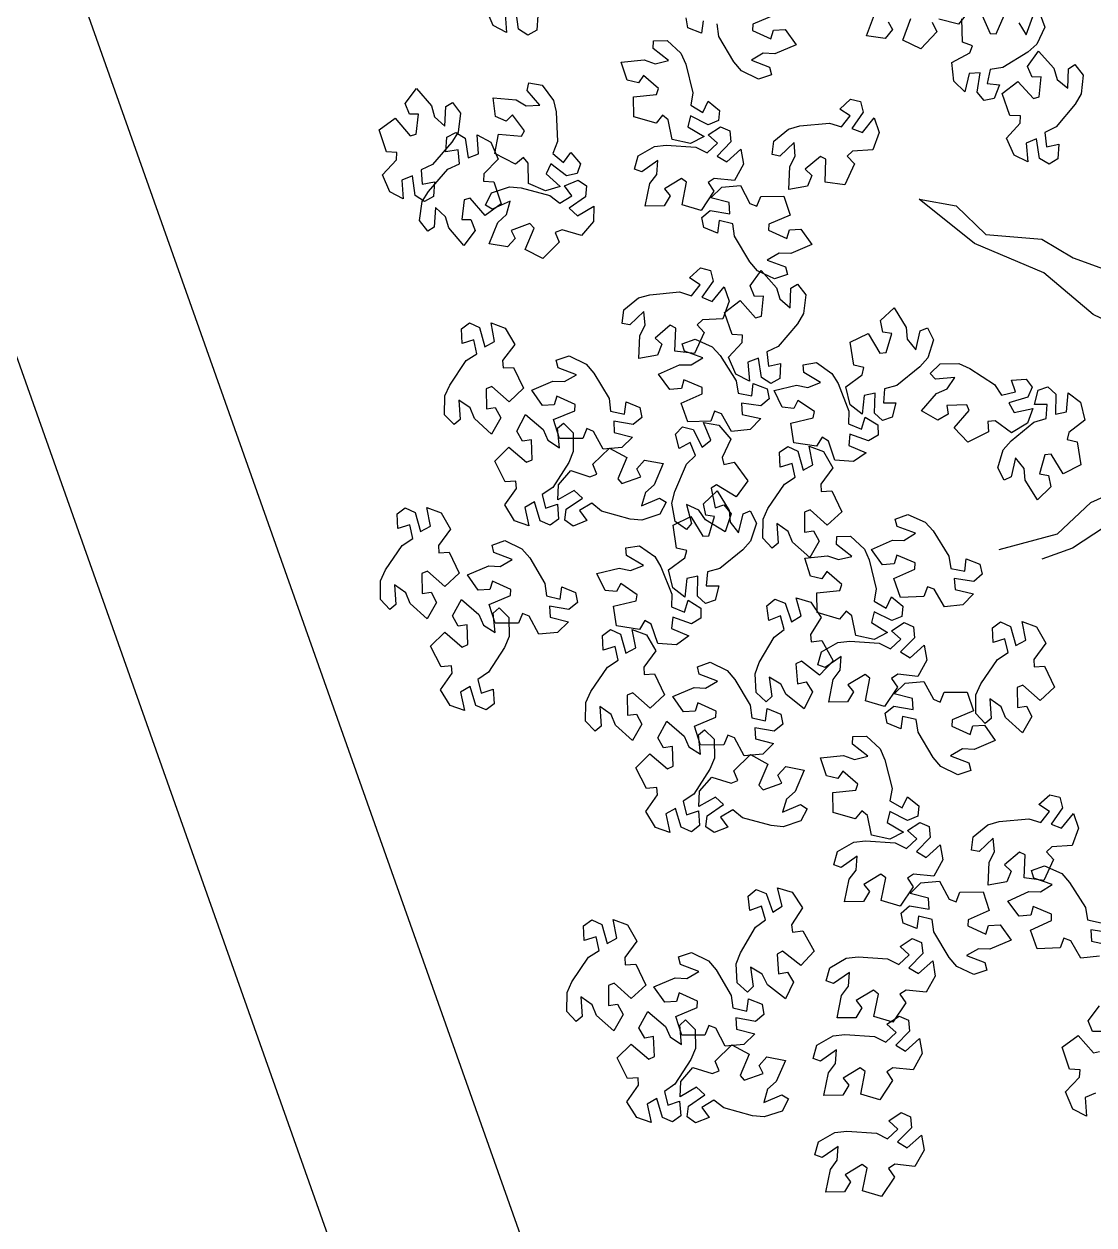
# Model space of a CAD drawing. Header units: centimetres. Extents: x -3096 to 13885, y -3131 to 5891.
# Drawn here: x 9801.2 to 9977.8, y 5111.6 to 5309.9 of the extents above; entities that cross this region are included whole.
import ezdxf

# ---------------------------------------------------------------- set-up
doc = ezdxf.new("R2010")
doc.units = ezdxf.units.CM
doc.layers.add('alberi', color=74, linetype='Continuous')

msp = doc.modelspace()

# ---------------------------------------------------------------- linework, layer by layer
msp.add_line((9911.5, 4940.18), (9776.24, 5321.92))
msp.add_lwpolyline([(10259.66, 5095.36), (10259.66, 5095.36), (9929.75, 4978.47), (9804.52, 5331.94)])
at = {"layer": 'alberi'}
for points in [[(9880.62, 5311.58), (9880.84, 5308.47), (9878.61, 5309.63), (9877.4, 5312.47)], [(9886.01, 5311.29), (9885.83, 5308.86), (9884.36, 5308.06), (9882.82, 5309.02), (9882.82, 5309.02), (9882.34, 5312.25)], [(9957.35, 5312.27), (9955.45, 5309.85), (9952.22, 5310.7)], [(9913.31, 5310.41), (9913.03, 5308.37), (9910.77, 5309.29), (9910.46, 5310.94)], [(9925.01, 5311.33), (9921.51, 5309.85), (9921.46, 5308.82), (9924.46, 5307.46), (9924.91, 5308.88), (9926.83, 5309), (9928.63, 5306.46), (9925.12, 5304.98), (9923.21, 5305.06), (9921.25, 5303.91), (9924.26, 5302.76), (9924.59, 5301.51), (9922.45, 5300.79), (9919.64, 5302.14), (9918.37, 5303.63), (9915.86, 5307.83), (9915.58, 5309.9)], [(9943.84, 5310.27), (9944.57, 5308.97), (9943.34, 5307.49), (9940.26, 5307.92), (9941.58, 5311.49)], [(9951.11, 5310.2), (9951.84, 5308.62), (9951.84, 5308.62), (9949.24, 5305.81), (9946.28, 5307.21), (9947.6, 5310.78)], [(9968.95, 5311.49), (9969.7, 5309.37), (9968.39, 5306.54), (9966.91, 5305.25), (9962.75, 5302.69), (9960.68, 5302.38), (9960.2, 5300.1), (9962.24, 5299.85), (9961.35, 5297.58), (9959.7, 5297.25), (9958.52, 5298.63), (9958.52, 5298.63), (9959.03, 5301.86), (9957.18, 5301.73), (9956.47, 5298.69), (9954.68, 5300.47), (9954.37, 5303.53), (9957.29, 5305.16), (9957.73, 5306.29), (9956.11, 5306.92), (9956.11, 5306.92), (9956.02, 5310.75)], [(9959.13, 5311.8), (9960.66, 5308.31), (9961.68, 5308.28), (9963, 5311.29)], [(9965.42, 5310.07), (9966.6, 5308.12), (9967.71, 5311.15)], [(9978.72, 5156), (9975.65, 5155.65), (9973.99, 5158.55), (9972.85, 5158.98), (9972.25, 5157.35), (9972.25, 5157.35), (9968.42, 5157.22), (9967.33, 5160.31), (9970.8, 5161.88), (9970.82, 5162.91), (9967.79, 5164.19), (9967.38, 5162.76), (9965.46, 5162.6), (9963.6, 5165.09), (9967.07, 5166.66), (9968.98, 5166.62), (9970.91, 5167.82), (9967.87, 5168.9), (9967.52, 5170.13), (9969.63, 5170.91), (9972.48, 5169.63), (9973.79, 5168.17), (9976.4, 5164.04), (9976.73, 5161.98), (9979.01, 5161.52)], [(9980.51, 5159.86), (9977.27, 5160.33), (9977.42, 5158.48), (9980.47, 5157.81)], [(9979.06, 5143.56), (9977.58, 5143.54), (9976.87, 5145.33), (9978.73, 5147.82)], [(9978.07, 5133.36), (9976.34, 5132.69), (9976.57, 5129.58), (9974.33, 5130.74), (9973.12, 5133.58), (9975.42, 5136), (9975.51, 5137.21), (9973.78, 5137.33), (9973.78, 5137.33), (9972.56, 5140.96), (9975.21, 5142.88), (9977.71, 5140.01), (9978.7, 5140.28)]]:
    msp.add_lwpolyline(points, dxfattribs=at)
for points in [[(9907.34, 5307.19), (9909.63, 5305.08), (9910.41, 5303.28), (9911.57, 5298.53), (9911.23, 5296.47), (9913.25, 5295.31), (9914.12, 5297.18), (9916, 5295.64), (9915.81, 5293.97), (9914.14, 5293.26), (9914.14, 5293.26), (9911.22, 5294.73), (9910.78, 5292.93), (9913.46, 5291.33), (9911.22, 5290.17), (9908.2, 5290.81), (9907.54, 5294.09), (9906.6, 5294.85), (9905.51, 5293.5), (9905.51, 5293.5), (9901.84, 5294.59), (9901.79, 5297.87), (9905.58, 5298.26), (9905.92, 5299.23), (9903.45, 5301.41), (9902.61, 5300.18), (9900.74, 5300.63), (9899.77, 5303.59), (9903.56, 5303.98), (9905.36, 5303.34), (9907.57, 5303.86), (9905.03, 5305.84), (9905.08, 5307.13)], [(9976.04, 5301.45), (9975.69, 5298.35), (9974.71, 5296.66), (9971.57, 5292.91), (9969.71, 5291.96), (9969.97, 5289.64), (9971.99, 5290.05), (9971.86, 5287.62), (9970.4, 5286.78), (9968.84, 5287.71), (9968.84, 5287.71), (9968.3, 5290.94), (9966.59, 5290.23), (9966.88, 5287.12), (9964.62, 5288.24), (9963.35, 5291.05), (9965.6, 5293.52), (9965.66, 5294.73), (9963.93, 5294.81), (9963.93, 5294.81), (9962.63, 5298.41), (9965.24, 5300.39), (9967.8, 5297.57), (9968.78, 5297.87), (9969.08, 5301.15), (9967.59, 5301.1), (9966.85, 5302.87), (9968.65, 5305.41), (9971.21, 5302.59), (9971.76, 5300.76), (9973.49, 5299.28), (9973.59, 5302.5), (9974.65, 5303.22)], [(9886.74, 5299.81), (9888.58, 5297.29), (9889, 5295.38), (9889.22, 5290.5), (9888.49, 5288.54), (9890.25, 5287.01), (9891.46, 5288.68), (9893.02, 5286.8), (9892.51, 5285.2), (9890.73, 5284.83), (9890.73, 5284.83), (9888.15, 5286.83), (9887.37, 5285.15), (9889.69, 5283.07), (9887.27, 5282.36), (9884.43, 5283.57), (9884.42, 5286.91), (9883.64, 5287.84), (9882.31, 5286.73), (9882.31, 5286.73), (9878.92, 5288.5), (9879.5, 5291.73), (9883.29, 5291.38), (9883.81, 5292.26), (9881.81, 5294.88), (9880.75, 5293.84), (9879, 5294.64), (9878.62, 5297.73), (9882.41, 5297.38), (9884.05, 5296.41), (9886.32, 5296.49), (9884.21, 5298.93), (9884.51, 5300.18)], [(9873.25, 5295.15), (9872.84, 5292.06), (9871.82, 5290.39), (9868.6, 5286.71), (9866.72, 5285.8), (9866.93, 5283.48), (9868.96, 5283.85), (9868.78, 5281.42), (9867.31, 5280.61), (9865.77, 5281.57), (9865.77, 5281.57), (9865.29, 5284.81), (9863.57, 5284.13), (9863.79, 5281.02), (9861.56, 5282.19), (9860.35, 5285.02), (9862.65, 5287.45), (9862.74, 5288.66), (9861, 5288.77), (9861, 5288.77), (9859.78, 5292.4), (9862.43, 5294.33), (9864.93, 5291.45), (9865.92, 5291.73), (9866.28, 5295), (9864.8, 5294.99), (9864.1, 5296.77), (9865.95, 5299.27), (9868.45, 5296.39), (9868.96, 5294.55), (9870.66, 5293.04), (9870.82, 5296.26), (9871.9, 5296.96)], [(9924.96, 5290.57), (9927.38, 5292.54), (9929.27, 5293.06), (9934.14, 5293.53), (9936.13, 5292.9), (9937.56, 5294.74), (9935.84, 5295.86), (9937.63, 5297.51), (9939.26, 5297.09), (9939.72, 5295.33), (9939.72, 5295.33), (9937.85, 5292.65), (9939.57, 5291.96), (9941.53, 5294.38), (9942.36, 5292), (9941.3, 5289.11), (9937.97, 5288.92), (9937.07, 5288.09), (9938.26, 5286.82), (9938.26, 5286.82), (9936.66, 5283.34), (9933.41, 5283.76), (9933.55, 5287.56), (9932.65, 5288.04), (9930.14, 5285.91), (9931.23, 5284.9), (9930.52, 5283.11), (9927.46, 5282.57), (9927.61, 5286.37), (9928.5, 5288.07), (9928.3, 5290.33), (9925.97, 5288.1), (9924.71, 5288.33)], [(9902.55, 5288.11), (9905.26, 5289.67), (9907.21, 5289.87), (9912.08, 5289.57), (9913.95, 5288.63), (9915.66, 5290.21), (9914.14, 5291.59), (9916.17, 5292.94), (9917.71, 5292.26), (9917.88, 5290.45), (9917.88, 5290.45), (9915.61, 5288.1), (9917.19, 5287.15), (9919.52, 5289.22), (9919.96, 5286.74), (9918.45, 5284.05), (9915.13, 5284.4), (9914.11, 5283.73), (9915.08, 5282.28), (9915.08, 5282.28), (9912.94, 5279.11), (9909.8, 5280.03), (9910.56, 5283.77), (9909.74, 5284.38), (9906.92, 5282.68), (9907.84, 5281.51), (9906.85, 5279.86), (9903.74, 5279.81), (9904.5, 5283.54), (9905.65, 5285.07), (9905.81, 5287.34), (9903.16, 5285.51), (9901.94, 5285.94)], [(9866.48, 5277.48), (9866.91, 5280.57), (9867.94, 5282.24), (9871.16, 5285.91), (9873.05, 5286.81), (9872.84, 5289.13), (9870.82, 5288.77), (9871, 5291.2), (9872.48, 5292), (9874.02, 5291.04), (9874.02, 5291.04), (9874.48, 5287.8), (9876.21, 5288.47), (9875.99, 5291.58), (9878.22, 5290.41), (9879.43, 5287.57), (9877.11, 5285.15), (9877.02, 5283.94), (9878.76, 5283.82), (9878.76, 5283.82), (9879.96, 5280.18), (9877.3, 5278.27), (9874.81, 5281.15), (9873.83, 5280.88), (9873.45, 5277.61), (9874.93, 5277.62), (9875.63, 5275.83), (9873.77, 5273.34), (9871.28, 5276.22), (9870.78, 5278.07), (9869.09, 5279.58), (9868.91, 5276.37), (9867.82, 5275.67)], [(9878.37, 5282.01), (9881.32, 5283.01), (9883.27, 5282.84), (9888, 5281.6), (9889.65, 5280.32), (9891.63, 5281.55), (9890.41, 5283.19), (9892.66, 5284.12), (9894.04, 5283.16), (9893.86, 5281.35), (9893.86, 5281.35), (9891.18, 5279.48), (9892.55, 5278.24), (9895.23, 5279.83), (9895.19, 5277.31), (9893.19, 5274.96), (9889.99, 5275.94), (9888.87, 5275.48), (9889.54, 5273.88), (9889.54, 5273.88), (9886.83, 5271.17), (9883.93, 5272.69), (9885.39, 5276.2), (9884.7, 5276.97), (9881.61, 5275.83), (9882.28, 5274.51), (9881, 5273.08), (9877.94, 5273.63), (9879.4, 5277.15), (9880.82, 5278.43), (9881.42, 5280.62), (9878.46, 5279.33), (9877.35, 5279.99)], [(9925.07, 5267.81), (9922.26, 5269.16), (9920.98, 5270.65), (9918.48, 5274.85), (9918.2, 5276.92), (9915.92, 5277.43), (9915.65, 5275.39), (9913.39, 5276.31), (9913.08, 5277.96), (9914.47, 5279.13), (9914.47, 5279.13), (9917.7, 5278.58), (9917.59, 5280.43), (9914.56, 5281.18), (9916.36, 5282.94), (9919.43, 5283.22), (9921.02, 5280.28), (9922.15, 5279.82), (9922.79, 5281.44), (9922.79, 5281.44), (9926.62, 5281.47), (9927.63, 5278.36), (9924.13, 5276.87), (9924.08, 5275.84), (9927.08, 5274.49), (9927.52, 5275.9), (9929.44, 5276.02), (9931.24, 5273.48), (9927.74, 5272), (9925.83, 5272.08), (9923.87, 5270.93), (9926.88, 5269.78), (9927.2, 5268.54)], [(9900.18, 5262.69), (9902.6, 5264.66), (9904.49, 5265.18), (9909.36, 5265.66), (9911.35, 5265.03), (9912.78, 5266.86), (9911.06, 5267.98), (9912.85, 5269.63), (9914.48, 5269.21), (9914.94, 5267.45), (9914.94, 5267.45), (9913.07, 5264.77), (9914.79, 5264.08), (9916.75, 5266.5), (9917.58, 5264.12), (9916.52, 5261.23), (9913.19, 5261.04), (9912.29, 5260.22), (9913.48, 5258.94), (9913.48, 5258.94), (9911.88, 5255.47), (9908.63, 5255.88), (9908.78, 5259.69), (9907.87, 5260.16), (9905.36, 5258.03), (9906.45, 5257.02), (9905.74, 5255.24), (9902.68, 5254.69), (9902.83, 5258.49), (9903.72, 5260.19), (9903.52, 5262.45), (9901.19, 5260.22), (9899.93, 5260.45)], [(9930.23, 5265.19), (9929.85, 5262.09), (9928.85, 5260.4), (9925.68, 5256.68), (9923.81, 5255.75), (9924.06, 5253.43), (9926.08, 5253.82), (9925.94, 5251.39), (9924.47, 5250.57), (9922.92, 5251.51), (9922.92, 5251.51), (9922.4, 5254.74), (9920.69, 5254.04), (9920.95, 5250.93), (9918.7, 5252.07), (9917.45, 5254.89), (9919.72, 5257.34), (9919.79, 5258.55), (9918.06, 5258.65), (9918.06, 5258.65), (9916.79, 5262.26), (9919.42, 5264.22), (9921.95, 5261.38), (9922.94, 5261.66), (9923.26, 5264.94), (9921.78, 5264.91), (9921.05, 5266.69), (9922.87, 5269.2), (9925.4, 5266.36), (9925.94, 5264.53), (9927.66, 5263.04), (9927.78, 5266.26), (9928.85, 5266.97)], [(9951.32, 5257.73), (9950.37, 5254.76), (9949.07, 5253.29), (9945.26, 5250.23), (9943.25, 5249.67), (9943.06, 5247.34), (9945.11, 5247.35), (9944.52, 5244.99), (9942.92, 5244.45), (9941.57, 5245.67), (9941.57, 5245.67), (9941.67, 5248.94), (9939.86, 5248.57), (9939.53, 5245.47), (9937.54, 5247.01), (9936.84, 5250.01), (9939.53, 5252), (9939.83, 5253.18), (9938.14, 5253.59), (9938.14, 5253.59), (9937.58, 5257.38), (9940.52, 5258.81), (9942.48, 5255.54), (9943.5, 5255.64), (9944.43, 5258.8), (9942.97, 5259.04), (9942.59, 5260.93), (9944.85, 5263.06), (9946.8, 5259.79), (9946.99, 5257.89), (9948.39, 5256.11), (9949.12, 5259.25), (9950.31, 5259.74)], [(9870.61, 5245.38), (9870.64, 5248.5), (9871.45, 5250.29), (9874.19, 5254.33), (9875.95, 5255.46), (9875.45, 5257.74), (9873.49, 5257.13), (9873.37, 5259.56), (9874.73, 5260.54), (9876.38, 5259.78), (9876.38, 5259.78), (9877.25, 5256.62), (9878.87, 5257.5), (9878.27, 5260.56), (9880.63, 5259.68), (9882.18, 5257.01), (9880.19, 5254.33), (9880.25, 5253.11), (9881.99, 5253.21), (9881.99, 5253.21), (9883.64, 5249.76), (9881.25, 5247.52), (9878.41, 5250.07), (9877.47, 5249.68), (9877.51, 5246.38), (9878.98, 5246.58), (9879.9, 5244.89), (9878.36, 5242.19), (9875.53, 5244.74), (9874.8, 5246.5), (9872.93, 5247.79), (9873.16, 5244.58), (9872.17, 5243.76)], [(9911.96, 5257.88), (9914.8, 5256.6), (9916.11, 5255.15), (9918.72, 5251.01), (9919.05, 5248.95), (9921.34, 5248.49), (9921.56, 5250.54), (9923.84, 5249.68), (9924.19, 5248.03), (9922.83, 5246.83), (9922.83, 5246.83), (9919.6, 5247.3), (9919.75, 5245.45), (9922.79, 5244.78), (9921.04, 5242.97), (9917.98, 5242.62), (9916.31, 5245.52), (9915.18, 5245.95), (9914.57, 5244.32), (9914.57, 5244.32), (9910.74, 5244.19), (9909.66, 5247.28), (9913.12, 5248.85), (9913.14, 5249.88), (9910.11, 5251.16), (9909.7, 5249.74), (9907.79, 5249.57), (9905.93, 5252.06), (9909.39, 5253.63), (9911.31, 5253.6), (9913.24, 5254.79), (9910.2, 5255.87), (9909.84, 5257.11)], [(9891.18, 5255.11), (9893.99, 5253.75), (9895.26, 5252.26), (9897.75, 5248.05), (9898.02, 5245.98), (9900.29, 5245.46), (9900.58, 5247.5), (9902.83, 5246.57), (9903.14, 5244.92), (9901.74, 5243.76), (9901.74, 5243.76), (9898.52, 5244.32), (9898.62, 5242.47), (9901.65, 5241.71), (9899.84, 5239.95), (9896.77, 5239.69), (9895.19, 5242.63), (9894.06, 5243.09), (9893.41, 5241.48), (9893.41, 5241.48), (9889.58, 5241.46), (9888.58, 5244.58), (9892.1, 5246.05), (9892.14, 5247.08), (9889.15, 5248.45), (9888.7, 5247.03), (9886.78, 5246.92), (9884.99, 5249.46), (9888.5, 5250.94), (9890.41, 5250.85), (9892.37, 5251.99), (9889.37, 5253.15), (9889.05, 5254.4)], [(9932, 5253.99), (9934.56, 5252.2), (9935.57, 5250.52), (9937.36, 5245.97), (9937.3, 5243.88), (9939.45, 5243), (9940.06, 5244.97), (9942.14, 5243.7), (9942.17, 5242.01), (9940.61, 5241.09), (9940.61, 5241.09), (9937.52, 5242.16), (9937.32, 5240.32), (9940.19, 5239.08), (9938.13, 5237.64), (9935.05, 5237.87), (9933.96, 5241.03), (9932.93, 5241.66), (9932.02, 5240.18), (9932.02, 5240.18), (9928.24, 5240.77), (9927.75, 5244.01), (9931.46, 5244.9), (9931.67, 5245.9), (9928.93, 5247.73), (9928.26, 5246.41), (9926.35, 5246.61), (9924.99, 5249.4), (9928.69, 5250.29), (9930.56, 5249.9), (9932.68, 5250.71), (9929.9, 5252.34), (9929.78, 5253.62)], [(9952.4, 5253.81), (9955.51, 5253.83), (9957.31, 5253.04), (9961.4, 5250.37), (9962.56, 5248.63), (9964.83, 5249.16), (9964.19, 5251.12), (9966.62, 5251.28), (9967.62, 5249.93), (9966.88, 5248.27), (9966.88, 5248.27), (9963.74, 5247.35), (9964.65, 5245.74), (9967.7, 5246.39), (9966.85, 5244.02), (9964.21, 5242.42), (9961.49, 5244.37), (9960.28, 5244.29), (9960.41, 5242.56), (9960.41, 5242.56), (9956.98, 5240.85), (9954.71, 5243.21), (9957.21, 5246.08), (9956.8, 5247.02), (9953.51, 5246.93), (9953.73, 5245.46), (9952.06, 5244.51), (9949.33, 5246.01), (9951.83, 5248.88), (9953.58, 5249.64), (9954.84, 5251.53), (9951.63, 5251.25), (9950.79, 5252.22)], [(9961.92, 5236.6), (9962.84, 5239.58), (9964.12, 5241.06), (9967.9, 5244.17), (9969.9, 5244.75), (9970.07, 5247.08), (9968.01, 5247.05), (9968.58, 5249.42), (9970.17, 5249.97), (9971.53, 5248.77), (9971.53, 5248.77), (9971.47, 5245.5), (9973.28, 5245.88), (9973.57, 5248.99), (9975.58, 5247.47), (9976.32, 5244.48), (9973.65, 5242.46), (9973.36, 5241.28), (9975.06, 5240.89), (9975.06, 5240.89), (9975.66, 5237.11), (9972.73, 5235.64), (9970.74, 5238.89), (9969.72, 5238.78), (9968.83, 5235.61), (9970.29, 5235.38), (9970.7, 5233.5), (9968.46, 5231.34), (9966.46, 5234.59), (9966.26, 5236.49), (9964.83, 5238.25), (9964.14, 5235.11), (9962.96, 5234.6)], [(9891.81, 5242.41), (9891.85, 5239.29), (9891.09, 5237.49), (9888.45, 5233.37), (9886.72, 5232.2), (9887.27, 5229.94), (9889.22, 5230.6), (9889.4, 5228.17), (9888.06, 5227.15), (9886.4, 5227.88), (9886.4, 5227.88), (9885.45, 5231.01), (9883.84, 5230.09), (9884.52, 5227.05), (9882.14, 5227.87), (9880.53, 5230.5), (9882.45, 5233.23), (9882.36, 5234.44), (9880.63, 5234.3), (9880.63, 5234.3), (9878.89, 5237.71), (9881.23, 5240.01), (9884.12, 5237.53), (9885.06, 5237.95), (9884.94, 5241.24), (9883.47, 5241), (9882.51, 5242.67), (9883.98, 5245.41), (9886.87, 5242.93), (9887.65, 5241.18), (9889.55, 5239.94), (9889.24, 5243.15), (9890.21, 5244)], [(9908.69, 5227.74), (9908.14, 5230.81), (9908.6, 5232.72), (9910.54, 5237.21), (9912.05, 5238.65), (9911.13, 5240.79), (9909.32, 5239.82), (9908.74, 5242.19), (9909.9, 5243.41), (9911.66, 5242.96), (9911.66, 5242.96), (9913.1, 5240.03), (9914.54, 5241.2), (9913.37, 5244.09), (9915.86, 5243.67), (9917.88, 5241.34), (9916.43, 5238.33), (9916.72, 5237.15), (9918.4, 5237.57), (9918.4, 5237.57), (9920.67, 5234.49), (9918.74, 5231.84), (9915.48, 5233.81), (9914.63, 5233.25), (9915.28, 5230.02), (9916.69, 5230.49), (9917.91, 5229.01), (9916.91, 5226.06), (9913.65, 5228.03), (9912.6, 5229.63), (9910.52, 5230.55), (9911.35, 5227.43), (9910.53, 5226.44)], [(9906.16, 5228.95), (9903.19, 5227.97), (9901.24, 5228.17), (9896.53, 5229.46), (9894.89, 5230.76), (9892.9, 5229.56), (9894.11, 5227.9), (9891.84, 5227), (9890.48, 5227.98), (9890.67, 5229.78), (9890.67, 5229.78), (9893.38, 5231.62), (9892.02, 5232.87), (9889.32, 5231.32), (9889.39, 5233.84), (9891.42, 5236.16), (9894.6, 5235.14), (9895.73, 5235.59), (9895.08, 5237.2), (9895.08, 5237.2), (9897.82, 5239.88), (9900.7, 5238.33), (9899.2, 5234.83), (9899.88, 5234.06), (9902.99, 5235.16), (9902.33, 5236.48), (9903.63, 5237.9), (9906.68, 5237.31), (9905.18, 5233.81), (9903.75, 5232.55), (9903.13, 5230.37), (9906.09, 5231.62), (9907.19, 5230.95)], [(9923.14, 5225), (9923.17, 5228.12), (9923.98, 5229.9), (9926.73, 5233.95), (9928.48, 5235.08), (9927.99, 5237.35), (9926.02, 5236.74), (9925.9, 5239.18), (9927.27, 5240.16), (9928.91, 5239.39), (9928.91, 5239.39), (9929.78, 5236.24), (9931.41, 5237.12), (9930.8, 5240.18), (9933.16, 5239.3), (9934.71, 5236.63), (9932.73, 5233.94), (9932.79, 5232.73), (9934.52, 5232.83), (9934.52, 5232.83), (9936.17, 5229.37), (9933.78, 5227.14), (9930.95, 5229.69), (9930, 5229.29), (9930.04, 5226), (9931.51, 5226.2), (9932.43, 5224.51), (9930.89, 5221.8), (9928.06, 5224.35), (9927.33, 5226.12), (9925.46, 5227.41), (9925.69, 5224.2), (9924.7, 5223.37)], [(9922.07, 5227.51), (9921.12, 5224.54), (9919.83, 5223.07), (9916.02, 5220.01), (9914, 5219.44), (9913.81, 5217.12), (9915.87, 5217.13), (9915.27, 5214.77), (9913.67, 5214.23), (9912.33, 5215.45), (9912.33, 5215.45), (9912.42, 5218.71), (9910.61, 5218.35), (9910.29, 5215.25), (9908.29, 5216.79), (9907.59, 5219.79), (9910.28, 5221.77), (9910.58, 5222.95), (9908.89, 5223.37), (9908.89, 5223.37), (9908.33, 5227.16), (9911.27, 5228.59), (9913.23, 5225.32), (9914.25, 5225.42), (9915.18, 5228.58), (9913.72, 5228.82), (9913.34, 5230.7), (9915.6, 5232.84), (9917.56, 5229.57), (9917.74, 5227.67), (9919.15, 5225.88), (9919.87, 5229.02), (9921.06, 5229.52)], [(9860, 5214.87), (9860.03, 5217.99), (9860.84, 5219.77), (9863.58, 5223.82), (9865.34, 5224.95), (9864.84, 5227.23), (9862.88, 5226.62), (9862.76, 5229.05), (9864.12, 5230.03), (9865.77, 5229.26), (9865.77, 5229.26), (9866.64, 5226.11), (9868.26, 5226.99), (9867.66, 5230.05), (9870.02, 5229.17), (9871.57, 5226.5), (9869.58, 5223.81), (9869.64, 5222.6), (9871.38, 5222.7), (9871.38, 5222.7), (9873.03, 5219.24), (9870.64, 5217.01), (9867.8, 5219.56), (9866.86, 5219.17), (9866.9, 5215.87), (9868.37, 5216.07), (9869.29, 5214.38), (9867.75, 5211.68), (9864.92, 5214.23), (9864.19, 5215.99), (9862.32, 5217.28), (9862.55, 5214.07), (9861.56, 5213.24)], [(9947.09, 5228.94), (9949.94, 5227.66), (9951.25, 5226.2), (9953.86, 5222.06), (9954.19, 5220), (9956.47, 5219.54), (9956.7, 5221.59), (9958.98, 5220.73), (9959.33, 5219.08), (9957.97, 5217.88), (9957.97, 5217.88), (9954.73, 5218.35), (9954.89, 5216.51), (9957.93, 5215.83), (9956.18, 5214.02), (9953.11, 5213.67), (9951.45, 5216.57), (9950.31, 5217), (9949.71, 5215.37), (9949.71, 5215.37), (9945.88, 5215.24), (9944.79, 5218.33), (9948.26, 5219.91), (9948.28, 5220.93), (9945.25, 5222.21), (9944.84, 5220.79), (9942.92, 5220.62), (9941.06, 5223.11), (9944.53, 5224.68), (9946.44, 5224.65), (9948.37, 5225.84), (9945.34, 5226.92), (9944.98, 5228.16)], [(9937.62, 5225.32), (9939.91, 5223.21), (9940.69, 5221.41), (9941.85, 5216.66), (9941.51, 5214.6), (9943.53, 5213.44), (9944.4, 5215.31), (9946.28, 5213.77), (9946.09, 5212.09), (9944.42, 5211.39), (9944.42, 5211.39), (9941.5, 5212.86), (9941.06, 5211.06), (9943.73, 5209.46), (9941.5, 5208.3), (9938.48, 5208.94), (9937.82, 5212.21), (9936.88, 5212.98), (9935.79, 5211.63), (9935.79, 5211.63), (9932.12, 5212.72), (9932.07, 5216), (9935.86, 5216.39), (9936.2, 5217.35), (9933.73, 5219.53), (9932.89, 5218.31), (9931.02, 5218.76), (9930.05, 5221.72), (9933.84, 5222.1), (9935.64, 5221.46), (9937.85, 5221.98), (9935.31, 5223.97), (9935.36, 5225.26)], [(9880.57, 5224.6), (9883.38, 5223.24), (9884.65, 5221.75), (9887.14, 5217.54), (9887.41, 5215.47), (9889.68, 5214.95), (9889.97, 5216.99), (9892.22, 5216.06), (9892.53, 5214.41), (9891.13, 5213.24), (9891.13, 5213.24), (9887.91, 5213.8), (9888.01, 5211.96), (9891.04, 5211.2), (9889.23, 5209.44), (9886.16, 5209.17), (9884.58, 5212.12), (9883.45, 5212.58), (9882.8, 5210.97), (9882.8, 5210.97), (9878.97, 5210.95), (9877.97, 5214.06), (9881.49, 5215.54), (9881.53, 5216.56), (9878.54, 5217.93), (9878.09, 5216.52), (9876.17, 5216.41), (9874.38, 5218.95), (9877.89, 5220.42), (9879.8, 5220.33), (9881.76, 5221.47), (9878.76, 5222.64), (9878.44, 5223.88)], [(9902.76, 5223.77), (9905.31, 5221.98), (9906.32, 5220.3), (9908.11, 5215.75), (9908.05, 5213.66), (9910.21, 5212.78), (9910.81, 5214.75), (9912.89, 5213.47), (9912.93, 5211.79), (9911.36, 5210.87), (9911.36, 5210.87), (9908.27, 5211.94), (9908.08, 5210.09), (9910.94, 5208.86), (9908.88, 5207.41), (9905.8, 5207.64), (9904.71, 5210.8), (9903.68, 5211.44), (9902.78, 5209.95), (9902.78, 5209.95), (9898.99, 5210.54), (9898.51, 5213.78), (9902.21, 5214.68), (9902.42, 5215.68), (9899.68, 5217.51), (9899.01, 5216.19), (9897.1, 5216.38), (9895.74, 5219.18), (9899.44, 5220.07), (9901.31, 5219.68), (9903.43, 5220.49), (9900.65, 5222.12), (9900.53, 5223.4)], [(9881.2, 5211.9), (9881.24, 5208.78), (9880.48, 5206.97), (9877.84, 5202.86), (9876.11, 5201.69), (9876.66, 5199.42), (9878.61, 5200.08), (9878.79, 5197.66), (9877.45, 5196.64), (9875.79, 5197.36), (9875.79, 5197.36), (9874.84, 5200.5), (9873.23, 5199.58), (9873.91, 5196.53), (9871.53, 5197.36), (9869.92, 5199.98), (9871.84, 5202.72), (9871.75, 5203.93), (9870.02, 5203.79), (9870.02, 5203.79), (9868.28, 5207.2), (9870.62, 5209.49), (9873.51, 5207.02), (9874.45, 5207.43), (9874.33, 5210.72), (9872.86, 5210.49), (9871.9, 5212.16), (9873.37, 5214.9), (9876.26, 5212.42), (9877.04, 5210.67), (9878.94, 5209.43), (9878.63, 5212.64), (9879.6, 5213.48)], [(9922.04, 5199.51), (9921.86, 5202.63), (9922.55, 5204.46), (9925.01, 5208.68), (9926.69, 5209.93), (9926.04, 5212.17), (9924.12, 5211.43), (9923.83, 5213.84), (9925.13, 5214.91), (9926.82, 5214.26), (9926.82, 5214.26), (9927.9, 5211.17), (9929.47, 5212.16), (9928.66, 5215.17), (9931.07, 5214.45), (9932.8, 5211.9), (9931, 5209.08), (9931.14, 5207.88), (9932.86, 5208.09), (9932.86, 5208.09), (9934.75, 5204.76), (9932.51, 5202.37), (9929.51, 5204.72), (9928.59, 5204.26), (9928.85, 5200.98), (9930.31, 5201.27), (9931.34, 5199.65), (9929.98, 5196.85), (9926.99, 5199.2), (9926.14, 5200.91), (9924.19, 5202.07), (9924.64, 5198.88), (9923.7, 5197.99)], [(9932.83, 5206.24), (9935.54, 5207.79), (9937.48, 5208), (9942.36, 5207.7), (9944.23, 5206.76), (9945.94, 5208.34), (9944.41, 5209.72), (9946.45, 5211.06), (9947.99, 5210.38), (9948.16, 5208.58), (9948.16, 5208.58), (9945.89, 5206.23), (9947.47, 5205.27), (9949.8, 5207.35), (9950.24, 5204.87), (9948.73, 5202.18), (9945.41, 5202.53), (9944.39, 5201.86), (9945.36, 5200.41), (9945.36, 5200.41), (9943.22, 5197.23), (9940.08, 5198.16), (9940.83, 5201.9), (9940.02, 5202.51), (9937.2, 5200.8), (9938.12, 5199.64), (9937.13, 5197.99), (9934.02, 5197.94), (9934.78, 5201.67), (9935.93, 5203.2), (9936.09, 5205.46), (9933.44, 5203.63), (9932.22, 5204.07)], [(9958.28, 5196.05), (9958.31, 5199.17), (9959.12, 5200.95), (9961.86, 5205), (9963.62, 5206.13), (9963.12, 5208.41), (9961.16, 5207.8), (9961.04, 5210.23), (9962.4, 5211.21), (9964.05, 5210.44), (9964.05, 5210.44), (9964.92, 5207.29), (9966.54, 5208.17), (9965.94, 5211.23), (9968.3, 5210.35), (9969.85, 5207.68), (9967.86, 5204.99), (9967.92, 5203.78), (9969.66, 5203.88), (9969.66, 5203.88), (9971.31, 5200.42), (9968.92, 5198.19), (9966.08, 5200.74), (9965.14, 5200.35), (9965.18, 5197.05), (9966.65, 5197.25), (9967.57, 5195.56), (9966.03, 5192.86), (9963.2, 5195.41), (9962.47, 5197.17), (9960.6, 5198.46), (9960.83, 5195.25), (9959.84, 5194.42)], [(9893.89, 5194.77), (9893.93, 5197.89), (9894.74, 5199.68), (9897.48, 5203.73), (9899.24, 5204.86), (9898.74, 5207.13), (9896.78, 5206.52), (9896.65, 5208.95), (9898.02, 5209.93), (9899.66, 5209.17), (9899.66, 5209.17), (9900.53, 5206.01), (9902.16, 5206.9), (9901.56, 5209.95), (9903.92, 5209.07), (9905.47, 5206.41), (9903.48, 5203.72), (9903.54, 5202.51), (9905.27, 5202.6), (9905.27, 5202.6), (9906.93, 5199.15), (9904.53, 5196.92), (9901.7, 5199.46), (9900.75, 5199.07), (9900.79, 5195.78), (9902.26, 5195.97), (9903.18, 5194.29), (9901.64, 5191.58), (9898.81, 5194.13), (9898.08, 5195.9), (9896.21, 5197.19), (9896.44, 5193.97), (9895.45, 5193.15)], [(9914.47, 5204.51), (9917.28, 5203.15), (9918.54, 5201.65), (9921.04, 5197.45), (9921.31, 5195.37), (9923.58, 5194.85), (9923.86, 5196.89), (9926.12, 5195.97), (9926.42, 5194.31), (9925.03, 5193.15), (9925.03, 5193.15), (9921.81, 5193.71), (9921.91, 5191.86), (9924.93, 5191.1), (9923.13, 5189.34), (9920.06, 5189.08), (9918.47, 5192.02), (9917.35, 5192.48), (9916.7, 5190.87), (9916.7, 5190.87), (9912.87, 5190.85), (9911.87, 5193.97), (9915.38, 5195.45), (9915.43, 5196.47), (9912.43, 5197.84), (9911.99, 5196.42), (9910.07, 5196.31), (9908.28, 5198.86), (9911.79, 5200.33), (9913.7, 5200.24), (9915.66, 5201.38), (9912.65, 5202.54), (9912.33, 5203.79)], [(9955.35, 5185.94), (9952.54, 5187.29), (9951.26, 5188.78), (9948.76, 5192.98), (9948.48, 5195.05), (9946.2, 5195.56), (9945.93, 5193.52), (9943.67, 5194.44), (9943.36, 5196.09), (9944.75, 5197.26), (9944.75, 5197.26), (9947.97, 5196.71), (9947.87, 5198.56), (9944.84, 5199.31), (9946.64, 5201.07), (9949.71, 5201.35), (9951.3, 5198.41), (9952.43, 5197.95), (9953.07, 5199.56), (9953.07, 5199.56), (9956.9, 5199.6), (9957.91, 5196.48), (9954.4, 5194.99), (9954.36, 5193.97), (9957.36, 5192.61), (9957.8, 5194.03), (9959.72, 5194.15), (9961.52, 5191.61), (9958.02, 5190.13), (9956.11, 5190.21), (9954.15, 5189.06), (9957.16, 5187.91), (9957.48, 5186.66)], [(9915.09, 5191.8), (9915.14, 5188.68), (9914.37, 5186.88), (9911.73, 5182.77), (9910, 5181.59), (9910.56, 5179.33), (9912.5, 5179.99), (9912.69, 5177.56), (9911.35, 5176.55), (9909.68, 5177.27), (9909.68, 5177.27), (9908.74, 5180.4), (9907.13, 5179.48), (9907.81, 5176.44), (9905.43, 5177.26), (9903.81, 5179.89), (9905.73, 5182.62), (9905.64, 5183.83), (9903.91, 5183.69), (9903.91, 5183.69), (9902.17, 5187.11), (9904.51, 5189.4), (9907.41, 5186.92), (9908.34, 5187.34), (9908.22, 5190.63), (9906.76, 5190.4), (9905.8, 5192.06), (9907.27, 5194.8), (9910.16, 5192.32), (9910.93, 5190.58), (9912.83, 5189.33), (9912.52, 5192.54), (9913.49, 5193.39)], [(9940.23, 5192.34), (9942.52, 5190.23), (9943.3, 5188.43), (9944.47, 5183.68), (9944.13, 5181.62), (9946.15, 5180.46), (9947.01, 5182.33), (9948.9, 5180.79), (9948.71, 5179.12), (9947.04, 5178.41), (9947.04, 5178.41), (9944.12, 5179.88), (9943.68, 5178.08), (9946.35, 5176.48), (9944.11, 5175.32), (9941.1, 5175.96), (9940.44, 5179.24), (9939.5, 5180), (9938.41, 5178.65), (9938.41, 5178.65), (9934.74, 5179.74), (9934.69, 5183.02), (9938.47, 5183.41), (9938.82, 5184.38), (9936.35, 5186.55), (9935.51, 5185.33), (9933.64, 5185.78), (9932.67, 5188.74), (9936.45, 5189.13), (9938.26, 5188.49), (9940.47, 5189.01), (9937.93, 5190.99), (9937.98, 5192.28)], [(9929.44, 5178.34), (9926.48, 5177.37), (9924.53, 5177.56), (9919.81, 5178.85), (9918.18, 5180.16), (9916.18, 5178.95), (9917.39, 5177.29), (9915.13, 5176.39), (9913.76, 5177.37), (9913.96, 5179.17), (9913.96, 5179.17), (9916.66, 5181.01), (9915.31, 5182.27), (9912.6, 5180.71), (9912.68, 5183.23), (9914.7, 5185.55), (9917.89, 5184.54), (9919.02, 5184.98), (9918.37, 5186.6), (9918.37, 5186.6), (9921.11, 5189.27), (9923.99, 5187.72), (9922.49, 5184.22), (9923.17, 5183.45), (9926.27, 5184.55), (9925.61, 5185.88), (9926.92, 5187.29), (9929.97, 5186.7), (9928.47, 5183.21), (9927.03, 5181.94), (9926.41, 5179.76), (9929.38, 5181.01), (9930.48, 5180.34)], [(9957.86, 5175.72), (9960.28, 5177.69), (9962.17, 5178.21), (9967.03, 5178.68), (9969.02, 5178.05), (9970.46, 5179.89), (9968.73, 5181.01), (9970.52, 5182.66), (9972.15, 5182.24), (9972.61, 5180.48), (9972.61, 5180.48), (9970.74, 5177.8), (9972.46, 5177.11), (9974.43, 5179.53), (9975.26, 5177.15), (9974.2, 5174.25), (9970.86, 5174.07), (9969.97, 5173.24), (9971.15, 5171.97), (9971.15, 5171.97), (9969.55, 5168.49), (9966.3, 5168.91), (9966.45, 5172.71), (9965.54, 5173.19), (9963.04, 5171.06), (9964.13, 5170.05), (9963.42, 5168.26), (9960.35, 5167.72), (9960.51, 5171.52), (9961.4, 5173.22), (9961.19, 5175.48), (9958.87, 5173.25), (9957.6, 5173.48)], [(9935.45, 5173.26), (9938.15, 5174.82), (9940.1, 5175.02), (9944.98, 5174.72), (9946.85, 5173.78), (9948.56, 5175.36), (9947.03, 5176.74), (9949.06, 5178.09), (9950.6, 5177.41), (9950.78, 5175.6), (9950.78, 5175.6), (9948.5, 5173.25), (9950.09, 5172.29), (9952.42, 5174.37), (9952.86, 5171.89), (9951.35, 5169.2), (9948.02, 5169.55), (9947.01, 5168.88), (9947.97, 5167.43), (9947.97, 5167.43), (9945.84, 5164.26), (9942.7, 5165.18), (9943.45, 5168.92), (9942.63, 5169.53), (9939.82, 5167.83), (9940.73, 5166.66), (9939.75, 5165.01), (9936.63, 5164.96), (9937.39, 5168.69), (9938.54, 5170.22), (9938.7, 5172.49), (9936.05, 5170.66), (9934.84, 5171.09)], [(9918.93, 5151.59), (9918.76, 5154.71), (9919.44, 5156.54), (9921.91, 5160.77), (9923.58, 5162.01), (9922.93, 5164.25), (9921.02, 5163.51), (9920.73, 5165.93), (9922.03, 5167), (9923.72, 5166.34), (9923.72, 5166.34), (9924.8, 5163.26), (9926.36, 5164.24), (9925.55, 5167.26), (9927.97, 5166.54), (9929.69, 5163.98), (9927.89, 5161.17), (9928.04, 5159.96), (9929.76, 5160.17), (9929.76, 5160.17), (9931.64, 5156.84), (9929.4, 5154.45), (9926.4, 5156.8), (9925.49, 5156.34), (9925.75, 5153.06), (9927.2, 5153.36), (9928.23, 5151.73), (9926.88, 5148.93), (9923.89, 5151.28), (9923.04, 5153), (9921.09, 5154.16), (9921.53, 5150.97), (9920.6, 5150.08)], [(9957.97, 5152.96), (9955.15, 5154.31), (9953.88, 5155.8), (9951.37, 5160), (9951.09, 5162.07), (9948.82, 5162.58), (9948.54, 5160.54), (9946.29, 5161.46), (9945.98, 5163.11), (9947.37, 5164.28), (9947.37, 5164.28), (9950.59, 5163.73), (9950.48, 5165.58), (9947.46, 5166.33), (9949.25, 5168.09), (9952.32, 5168.37), (9953.92, 5165.43), (9955.04, 5164.97), (9955.69, 5166.58), (9955.69, 5166.58), (9959.52, 5166.62), (9960.53, 5163.51), (9957.02, 5162.02), (9956.98, 5160.99), (9959.98, 5159.64), (9960.42, 5161.05), (9962.34, 5161.17), (9964.14, 5158.63), (9960.63, 5157.15), (9958.72, 5157.23), (9956.76, 5156.08), (9959.77, 5154.93), (9960.1, 5153.69)], [(9890.79, 5146.86), (9890.82, 5149.98), (9891.63, 5151.76), (9894.38, 5155.81), (9896.13, 5156.94), (9895.64, 5159.21), (9893.67, 5158.6), (9893.55, 5161.03), (9894.92, 5162.02), (9896.56, 5161.25), (9896.56, 5161.25), (9897.43, 5158.1), (9899.06, 5158.98), (9898.45, 5162.04), (9900.81, 5161.15), (9902.36, 5158.49), (9900.37, 5155.8), (9900.44, 5154.59), (9902.17, 5154.69), (9902.17, 5154.69), (9903.82, 5151.23), (9901.43, 5149), (9898.6, 5151.54), (9897.65, 5151.15), (9897.69, 5147.86), (9899.16, 5148.06), (9900.08, 5146.37), (9898.54, 5143.66), (9895.71, 5146.21), (9894.98, 5147.98), (9893.11, 5149.27), (9893.34, 5146.05), (9892.35, 5145.23)], [(9934.21, 5154.09), (9936.91, 5155.65), (9938.86, 5155.86), (9943.74, 5155.55), (9945.61, 5154.61), (9947.31, 5156.19), (9945.79, 5157.58), (9947.82, 5158.92), (9949.36, 5158.24), (9949.54, 5156.43), (9949.54, 5156.43), (9947.26, 5154.08), (9948.85, 5153.13), (9951.18, 5155.2), (9951.61, 5152.72), (9950.1, 5150.03), (9946.78, 5150.38), (9945.77, 5149.71), (9946.73, 5148.27), (9946.73, 5148.27), (9944.6, 5145.09), (9941.45, 5146.02), (9942.21, 5149.75), (9941.39, 5150.37), (9938.57, 5148.66), (9939.49, 5147.49), (9938.5, 5145.84), (9935.39, 5145.8), (9936.15, 5149.53), (9937.3, 5151.05), (9937.46, 5153.32), (9934.81, 5151.49), (9933.6, 5151.92)], [(9911.36, 5156.59), (9914.17, 5155.23), (9915.44, 5153.73), (9917.93, 5149.53), (9918.2, 5147.46), (9920.48, 5146.94), (9920.76, 5148.97), (9923.01, 5148.05), (9923.32, 5146.39), (9921.92, 5145.23), (9921.92, 5145.23), (9918.7, 5145.79), (9918.8, 5143.94), (9921.83, 5143.18), (9920.02, 5141.43), (9916.95, 5141.16), (9915.37, 5144.1), (9914.25, 5144.57), (9913.59, 5142.96), (9913.59, 5142.96), (9909.77, 5142.93), (9908.77, 5146.05), (9912.28, 5147.53), (9912.33, 5148.55), (9909.33, 5149.92), (9908.88, 5148.51), (9906.96, 5148.39), (9905.17, 5150.94), (9908.68, 5152.41), (9910.59, 5152.32), (9912.56, 5153.46), (9909.55, 5154.62), (9909.23, 5155.87)], [(9911.99, 5143.88), (9912.04, 5140.77), (9911.27, 5138.96), (9908.63, 5134.85), (9906.9, 5133.67), (9907.45, 5131.41), (9909.4, 5132.07), (9909.58, 5129.64), (9908.24, 5128.63), (9906.58, 5129.35), (9906.58, 5129.35), (9905.63, 5132.48), (9904.03, 5131.56), (9904.71, 5128.52), (9902.32, 5129.34), (9900.71, 5131.97), (9902.63, 5134.7), (9902.54, 5135.92), (9900.81, 5135.78), (9900.81, 5135.78), (9899.07, 5139.19), (9901.41, 5141.48), (9904.3, 5139), (9905.24, 5139.42), (9905.12, 5142.71), (9903.65, 5142.48), (9902.69, 5144.14), (9904.16, 5146.88), (9907.05, 5144.41), (9907.83, 5142.66), (9909.73, 5141.42), (9909.42, 5144.62), (9910.39, 5145.47)], [(9932.05, 5141.29), (9934.75, 5142.85), (9936.7, 5143.05), (9941.58, 5142.75), (9943.45, 5141.81), (9945.16, 5143.39), (9943.63, 5144.77), (9945.66, 5146.11), (9947.2, 5145.43), (9947.38, 5143.63), (9947.38, 5143.63), (9945.1, 5141.28), (9946.69, 5140.32), (9949.02, 5142.4), (9949.46, 5139.92), (9947.95, 5137.23), (9944.62, 5137.58), (9943.61, 5136.91), (9944.57, 5135.46), (9944.57, 5135.46), (9942.44, 5132.28), (9939.3, 5133.21), (9940.05, 5136.95), (9939.23, 5137.56), (9936.42, 5135.86), (9937.33, 5134.69), (9936.35, 5133.04), (9933.24, 5132.99), (9933.99, 5136.72), (9935.14, 5138.25), (9935.31, 5140.52), (9932.65, 5138.68), (9931.44, 5139.12)], [(9926.34, 5130.42), (9923.37, 5129.45), (9921.42, 5129.64), (9916.71, 5130.94), (9915.07, 5132.24), (9913.08, 5131.03), (9914.29, 5129.37), (9912.03, 5128.47), (9910.66, 5129.45), (9910.85, 5131.25), (9910.85, 5131.25), (9913.56, 5133.09), (9912.2, 5134.35), (9909.5, 5132.79), (9909.58, 5135.31), (9911.6, 5137.64), (9914.78, 5136.62), (9915.91, 5137.07), (9915.26, 5138.68), (9915.26, 5138.68), (9918, 5141.35), (9920.89, 5139.8), (9919.39, 5136.3), (9920.06, 5135.53), (9923.17, 5136.63), (9922.51, 5137.96), (9923.81, 5139.37), (9926.87, 5138.79), (9925.36, 5135.29), (9923.93, 5134.03), (9923.31, 5131.84), (9926.28, 5133.09), (9927.38, 5132.42)], [(9932.34, 5125.34), (9935.05, 5126.9), (9937, 5127.11), (9941.88, 5126.8), (9943.74, 5125.86), (9945.45, 5127.44), (9943.93, 5128.83), (9945.96, 5130.17), (9947.5, 5129.49), (9947.68, 5127.68), (9947.68, 5127.68), (9945.4, 5125.33), (9946.98, 5124.38), (9949.31, 5126.45), (9949.75, 5123.97), (9948.24, 5121.28), (9944.92, 5121.63), (9943.9, 5120.96), (9944.87, 5119.51), (9944.87, 5119.51), (9942.73, 5116.34), (9939.59, 5117.27), (9940.35, 5121), (9939.53, 5121.61), (9936.71, 5119.91), (9937.63, 5118.74), (9936.64, 5117.09), (9933.53, 5117.04), (9934.29, 5120.77), (9935.44, 5122.3), (9935.6, 5124.57), (9932.95, 5122.74), (9931.74, 5123.17)]]:
    msp.add_lwpolyline(points, close=True, dxfattribs=at)
at = {"layer": 'alberi', "color": 42}
for points in [[(9996.25, 5253.07), (9977.67, 5261.92), (9969.55, 5268.79), (9958.07, 5273.66), (9948.97, 5280.99), (9955.05, 5279.89), (9959.98, 5275.14), (9969.2, 5274.35), (9974.35, 5271.3), (9979.96, 5269.23), (9988.34, 5261.64), (9999.26, 5260.64), (10002.92, 5259.49)], [(9962.16, 5223.12), (9971.8, 5225.73), (9977.28, 5230.92), (9985.69, 5234.71), (9990.49, 5237.22), (9996.22, 5241.69)], [(9997.5, 5238.08), (9979.53, 5226.84), (9974.27, 5223.35), (9969.21, 5221.56)]]:
    msp.add_lwpolyline(points, dxfattribs=at)

doc.saveas('drawing.dxf')
